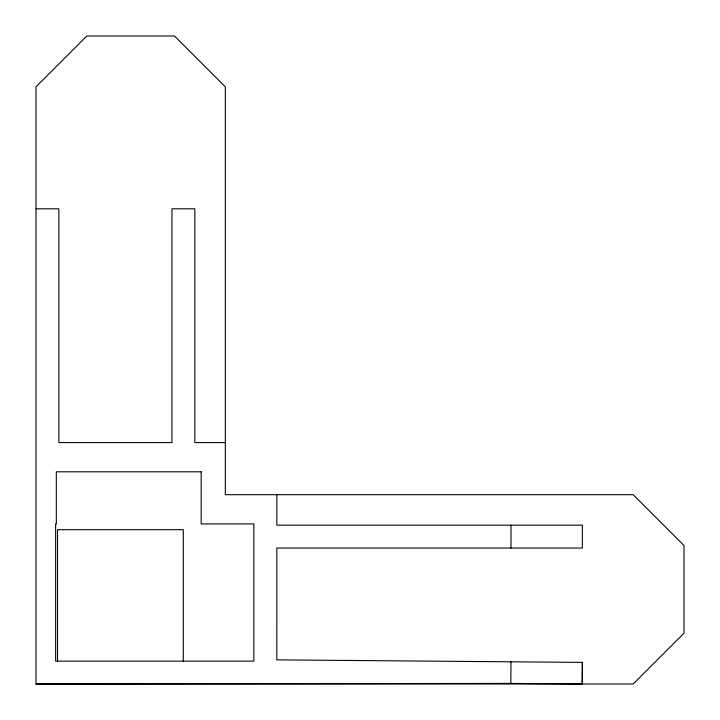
<?xml version="1.0" encoding="UTF-8"?>
<svg xmlns="http://www.w3.org/2000/svg" width="720" height="720" viewBox="0 0 720 720"><rect width="100%" height="100%" fill="white"/><g stroke="black" fill="none" stroke-linecap="round" stroke-linejoin="round"><path stroke-width="1.08" d="M36 684L633.177 684L684 633.177L684 545.508L633.177 494.685L225.315 494.685L225.315 86.823L174.492 36L86.823 36L36 86.823L36 684L510.813 683.406L510.993 661.806M276.84 494.685L276.84 525.177L582.354 525.177L582.354 548.046L276.84 548.046L276.831 659.862L582.345 662.4L582.165 684L510.813 683.406M36 208.8L58.869 208.8L58.869 442.584L171.954 442.584L171.954 208.8L194.823 208.8L194.823 442.584L225.315 442.584M582.345 662.4L582.345 684M510.993 525.177L510.993 548.046M183.303 661.284L183.303 529.686L57.519 529.686L57.519 661.338M201.168 471.807L56.313 471.807L56.313 523.908L55.647 523.908L55.647 661.131L253.863 661.131L253.863 523.908L201.168 523.908L201.168 471.807"/></g></svg>
